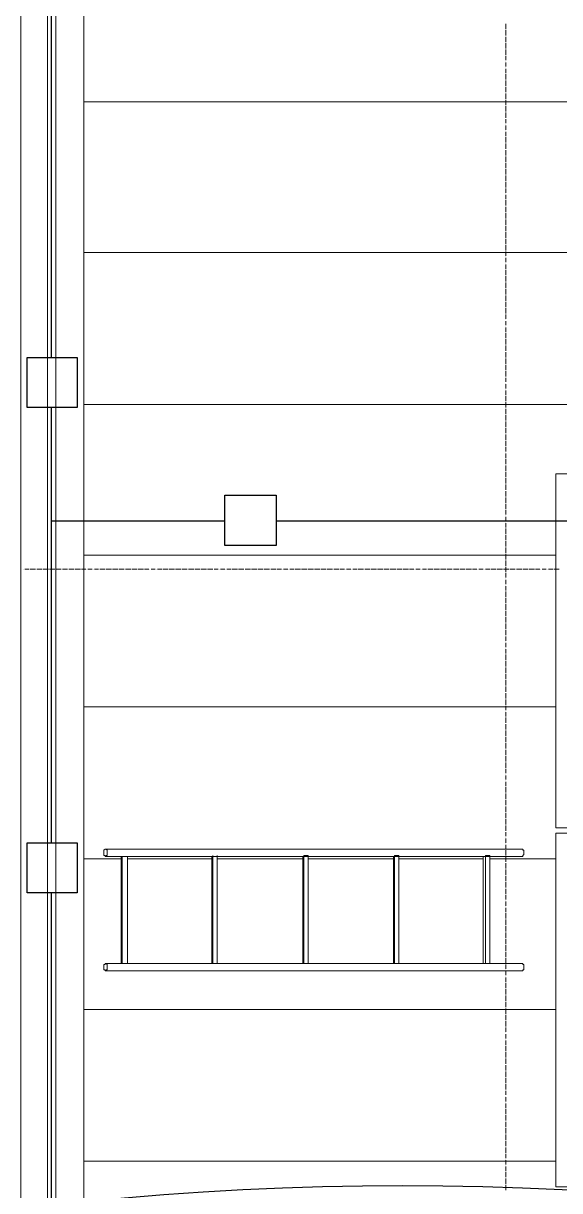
# Model space of a CAD drawing. Header units: millimetres. Extents: x -42533 to 645315, y 3457 to 82611.
# Drawn here: x 541771 to 543898, y 46160 to 50785 of the extents above; entities that cross this region are included whole.
import ezdxf

# ---------------------------------------------------------------- set-up
doc = ezdxf.new("R2010")
doc.units = ezdxf.units.MM
for name, color, linetype, true_color in [('PDF _!ЭОМ.Молниезащита', 7, 'Continuous', 0x954a95), ('PDF _Каркас', 7, 'Continuous', 0xbababa), ('PDF _Крыша штриховка', 7, 'Continuous', 0xbababa), ('PDF _Обобщенные модели', 7, 'Continuous', 0xbababa), ('PDF _Оси', 7, 'Continuous', 0xbababa)]:
    doc.layers.add(name, color=color, linetype=linetype, true_color=true_color)

msp = doc.modelspace()

# ---------------------------------------------------------------- linework, layer by layer
at = {"layer": 'PDF _!ЭОМ.Молниезащита', "color": 5, "lineweight": 30}
for points in [[(541883.6, 49461.1), (541883.6, 50460.6), (541883.6, 50909.5), (541570.2, 51197.6), (541502.4, 51121.3), (541354.2, 51256.8), (541489.7, 51405.1), (541638, 51269.6), (541570.2, 51197.6)], [(541883.6, 48813.1), (541883.6, 49262), (541786.2, 49262), (541786.2, 49461.1), (541985.3, 49461.1), (541985.3, 49262), (541883.6, 49262)], [(541883.6, 47538.2), (541883.6, 48537.8), (541883.6, 48813.1), (542569.7, 48813.1), (542569.7, 48914.7), (542773, 48914.7), (542773, 48715.6), (542569.7, 48715.6), (542569.7, 48813.1)], [(542773, 48813.1), (543772.6, 48813.1), (544458.7, 48813.1)], [(541883.6, 46089.7), (541883.6, 47089.3), (541883.6, 47339.1), (541786.2, 47339.1), (541786.2, 47538.2), (541985.3, 47538.2), (541985.3, 47339.1), (541883.6, 47339.1)]]:
    msp.add_lwpolyline(points, dxfattribs=at)
at = {"layer": 'PDF _!ЭОМ.Молниезащита', "color": 116, "lineweight": 30, "true_color": 0x136734}
for centre, radius in [((544452.3, 48817.1), 5021), ((543274.8, 33878.4), 12301.6)]:
    msp.add_circle(centre, radius, dxfattribs=at)
at = {"layer": 'PDF _!ЭОМ.Молниезащита', "lineweight": 30}
msp.add_arc((544452.3, 48817.1), 5131.1, 8.822, 159.1754, dxfattribs=at)
at = {"layer": 'PDF _Каркас', "lineweight": 9}
for points in [[(542095.4, 47483.2), (542099.6, 47483.2), (542099.6, 47487.4), (542103.8, 47487.4), (542103.8, 47491.6), (542103.8, 47495.9), (542103.8, 47500.1), (542103.8, 47504.3), (542103.8, 47508.6), (542099.6, 47512.8), (542095.4, 47512.8), (542091.1, 47508.6), (542091.1, 47504.3), (542091.1, 47500.1), (542091.1, 47495.9), (542091.1, 47491.6), (542091.1, 47487.4), (542095.4, 47487.4)], [(542163.1, 47059.6), (542184.3, 47059.6), (542184.3, 47483.2), (542163.1, 47483.2)], [(542095.4, 47030), (542099.6, 47030), (542099.6, 47034.2), (542103.8, 47034.2), (542103.8, 47038.4), (542103.8, 47042.7), (542103.8, 47046.9), (542103.8, 47051.1), (542103.8, 47055.4), (542099.6, 47059.6), (542095.4, 47059.6), (542095.4, 47055.4), (542091.1, 47055.4), (542091.1, 47051.1), (542091.1, 47046.9), (542091.1, 47042.7), (542091.1, 47038.4), (542091.1, 47034.2), (542095.4, 47034.2)]]:
    msp.add_lwpolyline(points, close=True, dxfattribs=at)
for points in [[(542095.4, 47483.2), (543747.2, 47483.2), (543751.4, 47483.2), (543751.4, 47487.4), (543755.6, 47491.6), (543755.6, 47495.9), (543755.6, 47500.1), (543755.6, 47504.3), (543755.6, 47508.6), (543751.4, 47508.6), (543751.4, 47512.8), (543747.2, 47512.8), (542095.4, 47512.8)], [(542158.9, 47483.2), (542158.9, 47059.6)], [(542518.9, 47483.2), (542518.9, 47059.6), (542523.1, 47059.6), (542523.1, 47487.4)], [(542540.1, 47487.4), (542540.1, 47059.6), (542523.1, 47059.6)], [(542878.9, 47483.2), (542878.9, 47059.6), (542883.1, 47059.6), (542883.1, 47487.4), (542900.1, 47487.4), (542900.1, 47059.6), (542883.1, 47059.6)], [(543238.9, 47483.2), (543238.9, 47059.6), (543243.2, 47059.6), (543243.2, 47487.4), (543260.1, 47487.4), (543260.1, 47059.6), (543243.2, 47059.6)], [(543594.7, 47483.2), (543594.7, 47059.6), (543603.2, 47059.6), (543603.2, 47487.4), (543620.1, 47487.4), (543620.1, 47059.6), (543603.2, 47059.6)], [(542095.4, 47030), (543747.2, 47030), (543751.4, 47030), (543751.4, 47034.2), (543755.6, 47034.2), (543755.6, 47038.4), (543755.6, 47042.7), (543755.6, 47046.9), (543755.6, 47051.1), (543755.6, 47055.4), (543751.4, 47055.4), (543751.4, 47059.6), (543747.2, 47059.6), (542095.4, 47059.6)]]:
    msp.add_lwpolyline(points, dxfattribs=at)
at = {"layer": 'PDF _Крыша штриховка', "color": 8, "lineweight": 9}
for points in [[(546000.4, 50473.3), (542010.7, 50473.3)], [(545975, 49876.1), (542010.7, 49876.1)], [(545953.8, 49274.7), (542010.7, 49274.7)], [(543882.7, 48677.5), (542010.7, 48677.5)], [(543882.7, 48076.1), (542010.7, 48076.1)], [(542158.9, 47474.7), (542010.7, 47474.7)], [(542518.9, 47474.7), (542184.3, 47474.7)], [(542878.9, 47474.7), (542540.1, 47474.7)], [(543238.9, 47474.7), (542900.1, 47474.7)], [(543594.7, 47474.7), (543260.1, 47474.7)], [(543882.7, 47474.7), (543620.1, 47474.7)], [(543882.7, 46877.5), (542010.7, 46877.5)], [(543882.7, 46276.1), (542010.7, 46276.1)]]:
    msp.add_lwpolyline(points, dxfattribs=at)
at = {"layer": 'PDF _Обобщенные модели', "color": 8, "lineweight": 18}
msp.add_lwpolyline([(542010.7, 24866.4), (541900.5, 24866.4), (541866.7, 24866.4), (541760.8, 24866.4), (541760.8, 50863), (541866.7, 50863), (541900.5, 50863), (542010.7, 50863)], close=True, dxfattribs=at)
for points in [[(541866.7, 50863), (541866.7, 24866.4)], [(541900.5, 24866.4), (541900.5, 50863)]]:
    msp.add_lwpolyline(points, dxfattribs=at)
at = {"layer": 'PDF _Обобщенные модели', "color": 8, "lineweight": 9}
for points in [[(544276.6, 47597.5), (544259.6, 47597.5), (544251.2, 47597.5), (543912.3, 47597.5), (543908.1, 47597.5), (543899.6, 47597.5), (543886.9, 47597.5), (543882.7, 47597.5), (543882.7, 48999.4), (543886.9, 48999.4), (543899.6, 48999.4), (543908.1, 48999.4), (543912.3, 48999.4), (544251.2, 48999.4), (544259.6, 48999.4), (544276.6, 48999.4)], [(544276.6, 46174.4), (544259.6, 46174.4), (544251.2, 46174.4), (543912.3, 46174.4), (543908.1, 46174.4), (543899.6, 46174.4), (543886.9, 46174.4), (543882.7, 46174.4), (543882.7, 47576.3), (543886.9, 47576.3), (543899.6, 47576.3), (543908.1, 47576.3), (543912.3, 47576.3), (544251.2, 47576.3), (544259.6, 47576.3), (544276.6, 47576.3)]]:
    msp.add_lwpolyline(points, close=True, dxfattribs=at)
at = {"layer": 'PDF _Оси', "color": 8, "lineweight": 9}
for points in [[(543683.6, 50761.3), (543683.6, 50782.5)], [(543683.6, 50735.9), (543683.6, 50757.1)], [(543683.6, 50710.5), (543683.6, 50731.7)], [(543683.6, 50685.1), (543683.6, 50706.3)], [(543683.6, 50659.7), (543683.6, 50680.8)], [(543683.6, 50638.5), (543683.6, 50655.4)], [(543683.6, 50634.3), (543683.6, 50634.3)], [(543683.6, 50613.1), (543683.6, 50630)], [(543683.6, 50608.8), (543683.6, 50608.8)], [(543683.6, 50587.7), (543683.6, 50604.6)], [(543683.6, 50562.2), (543683.6, 50583.4)], [(543683.6, 50536.8), (543683.6, 50558)], [(543683.6, 50511.4), (543683.6, 50532.6)], [(543683.6, 50486), (543683.6, 50507.2)], [(543683.6, 50460.6), (543683.6, 50481.8)], [(543683.6, 50435.2), (543683.6, 50456.4)], [(543683.6, 50409.8), (543683.6, 50431)], [(543683.6, 50388.6), (543683.6, 50405.5)], [(543683.6, 50384.4), (543683.6, 50384.4)], [(543683.6, 50363.2), (543683.6, 50380.1)], [(543683.6, 50359), (543683.6, 50359)], [(543683.6, 50337.8), (543683.6, 50354.7)], [(543683.6, 50312.4), (543683.6, 50333.5)], [(543683.6, 50287), (543683.6, 50308.1)], [(543683.6, 50261.5), (543683.6, 50282.7)], [(543683.6, 50236.1), (543683.6, 50257.3)], [(543683.6, 50210.7), (543683.6, 50231.9)], [(543683.6, 50185.3), (543683.6, 50206.5)], [(543683.6, 50159.9), (543683.6, 50181.1)], [(543683.6, 50134.5), (543683.6, 50155.7)], [(543683.6, 50113.3), (543683.6, 50130.2)], [(543683.6, 50109.1), (543683.6, 50109.1)], [(543683.6, 50087.9), (543683.6, 50104.8)], [(543683.6, 50062.5), (543683.6, 50083.7)], [(543683.6, 50037.1), (543683.6, 50058.2)], [(543683.6, 50011.7), (543683.6, 50032.8)], [(543683.6, 49986.2), (543683.6, 50007.4)], [(543683.6, 49960.8), (543683.6, 49982)], [(543683.6, 49935.4), (543683.6, 49956.6)], [(543683.6, 49910), (543683.6, 49931.2)], [(543683.6, 49884.6), (543683.6, 49905.8)], [(543683.6, 49863.4), (543683.6, 49880.4)], [(543683.6, 49859.2), (543683.6, 49859.2)], [(543683.6, 49838), (543683.6, 49854.9)], [(543683.6, 49833.8), (543683.6, 49833.8)], [(543683.6, 49812.6), (543683.6, 49829.5)], [(543683.6, 49787.2), (543683.6, 49808.4)], [(543683.6, 49761.8), (543683.6, 49782.9)], [(543683.6, 49736.4), (543683.6, 49757.5)], [(543683.6, 49710.9), (543683.6, 49732.1)], [(543683.6, 49685.5), (543683.6, 49706.7)], [(543683.6, 49660.1), (543683.6, 49681.3)], [(543683.6, 49634.7), (543683.6, 49655.9)], [(543683.6, 49613.5), (543683.6, 49630.5)], [(543683.6, 49609.3), (543683.6, 49609.3)], [(543683.6, 49588.1), (543683.6, 49605.1)], [(543683.6, 49583.9), (543683.6, 49583.9)], [(543683.6, 49562.7), (543683.6, 49579.6)], [(543683.6, 49537.3), (543683.6, 49558.5)], [(543683.6, 49511.9), (543683.6, 49533.1)], [(543683.6, 49486.5), (543683.6, 49507.6)], [(543683.6, 49461.1), (543683.6, 49482.2)], [(543683.6, 49435.6), (543683.6, 49456.8)], [(543683.6, 49410.2), (543683.6, 49431.4)], [(543683.6, 49384.8), (543683.6, 49406)], [(543683.6, 49363.6), (543683.6, 49380.6)], [(543683.6, 49359.4), (543683.6, 49359.4)], [(543683.6, 49338.2), (543683.6, 49355.2)], [(543683.6, 49334), (543683.6, 49334)], [(543683.6, 49312.8), (543683.6, 49329.8)], [(543683.6, 49287.4), (543683.6, 49308.6)], [(543683.6, 49262), (543683.6, 49283.2)], [(543683.6, 49236.6), (543683.6, 49257.8)], [(543683.6, 49211.2), (543683.6, 49232.4)], [(543683.6, 49185.8), (543683.6, 49206.9)], [(543683.6, 49160.3), (543683.6, 49181.5)], [(543683.6, 49134.9), (543683.6, 49156.1)], [(543683.6, 49109.5), (543683.6, 49130.7)], [(543683.6, 49088.3), (543683.6, 49105.3)], [(543683.6, 49084.1), (543683.6, 49084.1)], [(543683.6, 49062.9), (543683.6, 49079.9)], [(543683.6, 49037.5), (543683.6, 49058.7)], [(543683.6, 49012.1), (543683.6, 49033.3)], [(543683.6, 48986.7), (543683.6, 49007.9)], [(543683.6, 48961.3), (543683.6, 48982.5)], [(543683.6, 48935.9), (543683.6, 48957.1)], [(543683.6, 48910.5), (543683.6, 48931.6)], [(543683.6, 48885.1), (543683.6, 48906.2)], [(543683.6, 48859.6), (543683.6, 48880.8)], [(543683.6, 48838.5), (543683.6, 48855.4)], [(543683.6, 48834.2), (543683.6, 48834.2)], [(543683.6, 48813.1), (543683.6, 48830)], [(543683.6, 48808.8), (543683.6, 48808.8)], [(543683.6, 48787.6), (543683.6, 48804.6)], [(543683.6, 48762.2), (543683.6, 48783.4)], [(543683.6, 48736.8), (543683.6, 48758)], [(543683.6, 48711.4), (543683.6, 48732.6)], [(543683.6, 48686), (543683.6, 48707.2)], [(543683.6, 48660.6), (543683.6, 48681.8)], [(543683.6, 48635.2), (543683.6, 48656.3)], [(541773.5, 48622.5), (541773.5, 48622.5)], [(541777.7, 48622.5), (541794.7, 48622.5)], [(541798.9, 48622.5), (541820.1, 48622.5)], [(541824.3, 48622.5), (541845.5, 48622.5)], [(541849.7, 48622.5), (541870.9, 48622.5)], [(541875.1, 48622.5), (541896.3, 48622.5)], [(541900.5, 48622.5), (541921.7, 48622.5)], [(541926, 48622.5), (541947.1, 48622.5)], [(541951.4, 48622.5), (541972.5, 48622.5)], [(541976.8, 48622.5), (541998, 48622.5)], [(542002.2, 48622.5), (542019.1, 48622.5)], [(542023.4, 48622.5), (542023.4, 48622.5)], [(542027.6, 48622.5), (542044.6, 48622.5)], [(542048.8, 48622.5), (542048.8, 48622.5)], [(542053, 48622.5), (542070, 48622.5)], [(542074.2, 48622.5), (542095.4, 48622.5)], [(542099.6, 48622.5), (542120.8, 48622.5)], [(542125, 48622.5), (542146.2, 48622.5)], [(542150.4, 48622.5), (542171.6, 48622.5)], [(542175.8, 48622.5), (542197, 48622.5)], [(542201.3, 48622.5), (542222.4, 48622.5)], [(542226.7, 48622.5), (542247.8, 48622.5)], [(542252.1, 48622.5), (542269, 48622.5)], [(542273.3, 48622.5), (542273.3, 48622.5)], [(542277.5, 48622.5), (542294.4, 48622.5)], [(542298.7, 48622.5), (542298.7, 48622.5)], [(542302.9, 48622.5), (542319.8, 48622.5)], [(542324.1, 48622.5), (542345.3, 48622.5)], [(542349.5, 48622.5), (542370.7, 48622.5)], [(542374.9, 48622.5), (542396.1, 48622.5)], [(542400.3, 48622.5), (542421.5, 48622.5)], [(542425.7, 48622.5), (542446.9, 48622.5)], [(542451.1, 48622.5), (542472.3, 48622.5)], [(542476.6, 48622.5), (542497.7, 48622.5)], [(542502, 48622.5), (542523.1, 48622.5)], [(542527.4, 48622.5), (542544.3, 48622.5)], [(542548.6, 48622.5), (542548.6, 48622.5)], [(542552.8, 48622.5), (542569.7, 48622.5)], [(542574, 48622.5), (542574, 48622.5)], [(542578.2, 48622.5), (542595.1, 48622.5)], [(542599.4, 48622.5), (542620.6, 48622.5)], [(542624.8, 48622.5), (542646, 48622.5)], [(542650.2, 48622.5), (542671.4, 48622.5)], [(542675.6, 48622.5), (542696.8, 48622.5)], [(542701, 48622.5), (542722.2, 48622.5)], [(542726.4, 48622.5), (542747.6, 48622.5)], [(542751.9, 48622.5), (542773, 48622.5)], [(542777.3, 48622.5), (542794.2, 48622.5)], [(542798.4, 48622.5), (542798.4, 48622.5)], [(542802.7, 48622.5), (542819.6, 48622.5)], [(542823.9, 48622.5), (542823.9, 48622.5)], [(542828.1, 48622.5), (542845, 48622.5)], [(542849.3, 48622.5), (542870.4, 48622.5)], [(542874.7, 48622.5), (542895.9, 48622.5)], [(542900.1, 48622.5), (542921.3, 48622.5)], [(542925.5, 48622.5), (542946.7, 48622.5)], [(542950.9, 48622.5), (542972.1, 48622.5)], [(542976.3, 48622.5), (542997.5, 48622.5)], [(543001.7, 48622.5), (543022.9, 48622.5)], [(543027.2, 48622.5), (543044.1, 48622.5)], [(543048.3, 48622.5), (543048.3, 48622.5)], [(543052.6, 48622.5), (543069.5, 48622.5)], [(543073.7, 48622.5), (543073.7, 48622.5)], [(543078, 48622.5), (543094.9, 48622.5)], [(543099.2, 48622.5), (543120.3, 48622.5)], [(543124.6, 48622.5), (543145.7, 48622.5)], [(543150, 48622.5), (543171.2, 48622.5)], [(543175.4, 48622.5), (543196.6, 48622.5)], [(543200.8, 48622.5), (543222, 48622.5)], [(543226.2, 48622.5), (543247.4, 48622.5)], [(543251.6, 48622.5), (543272.8, 48622.5)], [(543277, 48622.5), (543298.2, 48622.5)], [(543302.4, 48622.5), (543319.4, 48622.5)], [(543323.6, 48622.5), (543323.6, 48622.5)], [(543327.9, 48622.5), (543344.8, 48622.5)], [(543349, 48622.5), (543349, 48622.5)], [(543353.3, 48622.5), (543370.2, 48622.5)], [(543374.4, 48622.5), (543395.6, 48622.5)], [(543399.9, 48622.5), (543421, 48622.5)], [(543425.3, 48622.5), (543446.5, 48622.5)], [(543450.7, 48622.5), (543471.9, 48622.5)], [(543476.1, 48622.5), (543497.3, 48622.5)], [(543501.5, 48622.5), (543522.7, 48622.5)], [(543526.9, 48622.5), (543548.1, 48622.5)], [(543552.3, 48622.5), (543569.3, 48622.5)], [(543573.5, 48622.5), (543573.5, 48622.5)], [(543577.7, 48622.5), (543594.7, 48622.5)], [(543598.9, 48622.5), (543598.9, 48622.5)], [(543603.2, 48622.5), (543620.1, 48622.5)], [(543624.3, 48622.5), (543645.5, 48622.5)], [(543649.7, 48622.5), (543670.9, 48622.5)], [(543675.2, 48622.5), (543696.3, 48622.5)], [(543683.6, 48609.8), (543683.6, 48630.9)], [(543700.6, 48622.5), (543721.7, 48622.5)], [(543726, 48622.5), (543747.2, 48622.5)], [(543751.4, 48622.5), (543772.6, 48622.5)], [(543776.8, 48622.5), (543798, 48622.5)], [(543802.2, 48622.5), (543819.2, 48622.5)], [(543823.4, 48622.5), (543823.4, 48622.5)], [(543827.6, 48622.5), (543844.6, 48622.5)], [(543848.8, 48622.5), (543848.8, 48622.5)], [(543853, 48622.5), (543870, 48622.5)], [(543874.2, 48622.5), (543895.4, 48622.5)], [(543683.6, 48588.6), (543683.6, 48605.5)], [(543683.6, 48584.3), (543683.6, 48584.3)], [(543683.6, 48563.2), (543683.6, 48580.1)], [(543683.6, 48558.9), (543683.6, 48558.9)], [(543683.6, 48537.8), (543683.6, 48554.7)], [(543683.6, 48512.3), (543683.6, 48533.5)], [(543683.6, 48486.9), (543683.6, 48508.1)], [(543683.6, 48461.5), (543683.6, 48482.7)], [(543683.6, 48436.1), (543683.6, 48457.3)], [(543683.6, 48410.7), (543683.6, 48431.9)], [(543683.6, 48385.3), (543683.6, 48406.5)], [(543683.6, 48359.9), (543683.6, 48381)], [(543683.6, 48338.7), (543683.6, 48355.6)], [(543683.6, 48334.5), (543683.6, 48334.5)], [(543683.6, 48313.3), (543683.6, 48330.2)], [(543683.6, 48309), (543683.6, 48309)], [(543683.6, 48287.9), (543683.6, 48304.8)], [(543683.6, 48262.5), (543683.6, 48283.6)], [(543683.6, 48237), (543683.6, 48258.2)], [(543683.6, 48211.6), (543683.6, 48232.8)], [(543683.6, 48186.2), (543683.6, 48207.4)], [(543683.6, 48160.8), (543683.6, 48182)], [(543683.6, 48135.4), (543683.6, 48156.6)], [(543683.6, 48110), (543683.6, 48131.2)], [(543683.6, 48084.6), (543683.6, 48105.7)], [(543683.6, 48063.4), (543683.6, 48080.3)], [(543683.6, 48059.2), (543683.6, 48059.2)], [(543683.6, 48038), (543683.6, 48054.9)], [(543683.6, 48012.6), (543683.6, 48033.7)], [(543683.6, 47987.2), (543683.6, 48008.3)], [(543683.6, 47961.7), (543683.6, 47982.9)], [(543683.6, 47936.3), (543683.6, 47957.5)], [(543683.6, 47910.9), (543683.6, 47932.1)], [(543683.6, 47885.5), (543683.6, 47906.7)], [(543683.6, 47860.1), (543683.6, 47881.3)], [(543683.6, 47834.7), (543683.6, 47855.9)], [(543683.6, 47813.5), (543683.6, 47830.4)], [(543683.6, 47809.3), (543683.6, 47809.3)], [(543683.6, 47788.1), (543683.6, 47805)], [(543683.6, 47783.9), (543683.6, 47783.9)], [(543683.6, 47762.7), (543683.6, 47779.6)], [(543683.6, 47737.3), (543683.6, 47758.4)], [(543683.6, 47711.9), (543683.6, 47733)], [(543683.6, 47686.4), (543683.6, 47707.6)], [(543683.6, 47661), (543683.6, 47682.2)], [(543683.6, 47635.6), (543683.6, 47656.8)], [(543683.6, 47610.2), (543683.6, 47631.4)], [(543683.6, 47584.8), (543683.6, 47606)], [(543683.6, 47563.6), (543683.6, 47580.6)], [(543683.6, 47559.4), (543683.6, 47559.4)], [(543683.6, 47538.2), (543683.6, 47555.2)], [(543683.6, 47534), (543683.6, 47534)], [(543683.6, 47512.8), (543683.6, 47529.7)], [(543683.6, 47487.4), (543683.6, 47508.6)], [(543683.6, 47462), (543683.6, 47483.2)], [(543683.6, 47436.6), (543683.6, 47457.7)], [(543683.6, 47411.2), (543683.6, 47432.3)], [(543683.6, 47385.7), (543683.6, 47406.9)], [(543683.6, 47360.3), (543683.6, 47381.5)], [(543683.6, 47334.9), (543683.6, 47356.1)], [(543683.6, 47313.7), (543683.6, 47330.7)], [(543683.6, 47309.5), (543683.6, 47309.5)], [(543683.6, 47288.3), (543683.6, 47305.3)], [(543683.6, 47284.1), (543683.6, 47284.1)], [(543683.6, 47262.9), (543683.6, 47279.9)], [(543683.6, 47237.5), (543683.6, 47258.7)], [(543683.6, 47212.1), (543683.6, 47233.3)], [(543683.6, 47186.7), (543683.6, 47207.9)], [(543683.6, 47161.3), (543683.6, 47182.4)], [(543683.6, 47135.9), (543683.6, 47157)], [(543683.6, 47110.4), (543683.6, 47131.6)], [(543683.6, 47085), (543683.6, 47106.2)], [(543683.6, 47059.6), (543683.6, 47080.8)], [(543683.6, 47038.4), (543683.6, 47055.4)], [(543683.6, 47034.2), (543683.6, 47034.2)], [(543683.6, 47013), (543683.6, 47030)], [(543683.6, 47008.8), (543683.6, 47008.8)], [(543683.6, 46987.6), (543683.6, 47004.6)], [(543683.6, 46962.2), (543683.6, 46983.4)], [(543683.6, 46936.8), (543683.6, 46958)], [(543683.6, 46911.4), (543683.6, 46932.6)], [(543683.6, 46886), (543683.6, 46907.1)], [(543683.6, 46860.6), (543683.6, 46881.7)], [(543683.6, 46835.1), (543683.6, 46856.3)], [(543683.6, 46809.7), (543683.6, 46830.9)], [(543683.6, 46788.6), (543683.6, 46805.5)], [(543683.6, 46784.3), (543683.6, 46784.3)], [(543683.6, 46763.1), (543683.6, 46780.1)], [(543683.6, 46758.9), (543683.6, 46758.9)], [(543683.6, 46737.7), (543683.6, 46754.7)], [(543683.6, 46712.3), (543683.6, 46733.5)], [(543683.6, 46686.9), (543683.6, 46708.1)], [(543683.6, 46661.5), (543683.6, 46682.7)], [(543683.6, 46636.1), (543683.6, 46657.3)], [(543683.6, 46610.7), (543683.6, 46631.8)], [(543683.6, 46585.3), (543683.6, 46606.4)], [(543683.6, 46559.8), (543683.6, 46581)], [(543683.6, 46538.7), (543683.6, 46555.6)], [(543683.6, 46534.4), (543683.6, 46534.4)], [(543683.6, 46513.3), (543683.6, 46530.2)], [(543683.6, 46509), (543683.6, 46509)], [(543683.6, 46487.8), (543683.6, 46504.8)], [(543683.6, 46462.4), (543683.6, 46483.6)], [(543683.6, 46437), (543683.6, 46458.2)], [(543683.6, 46411.6), (543683.6, 46432.8)], [(543683.6, 46386.2), (543683.6, 46407.4)], [(543683.6, 46360.8), (543683.6, 46382)], [(543683.6, 46335.4), (543683.6, 46356.5)], [(543683.6, 46310), (543683.6, 46331.1)], [(543683.6, 46288.8), (543683.6, 46305.7)], [(543683.6, 46284.5), (543683.6, 46284.5)], [(543683.6, 46263.4), (543683.6, 46280.3)], [(543683.6, 46259.1), (543683.6, 46259.1)], [(543683.6, 46238), (543683.6, 46254.9)], [(543683.6, 46212.5), (543683.6, 46233.7)], [(543683.6, 46187.1), (543683.6, 46208.3)], [(543683.6, 46161.7), (543683.6, 46182.9)]]:
    msp.add_lwpolyline(points, dxfattribs=at)

doc.saveas('drawing.dxf')
